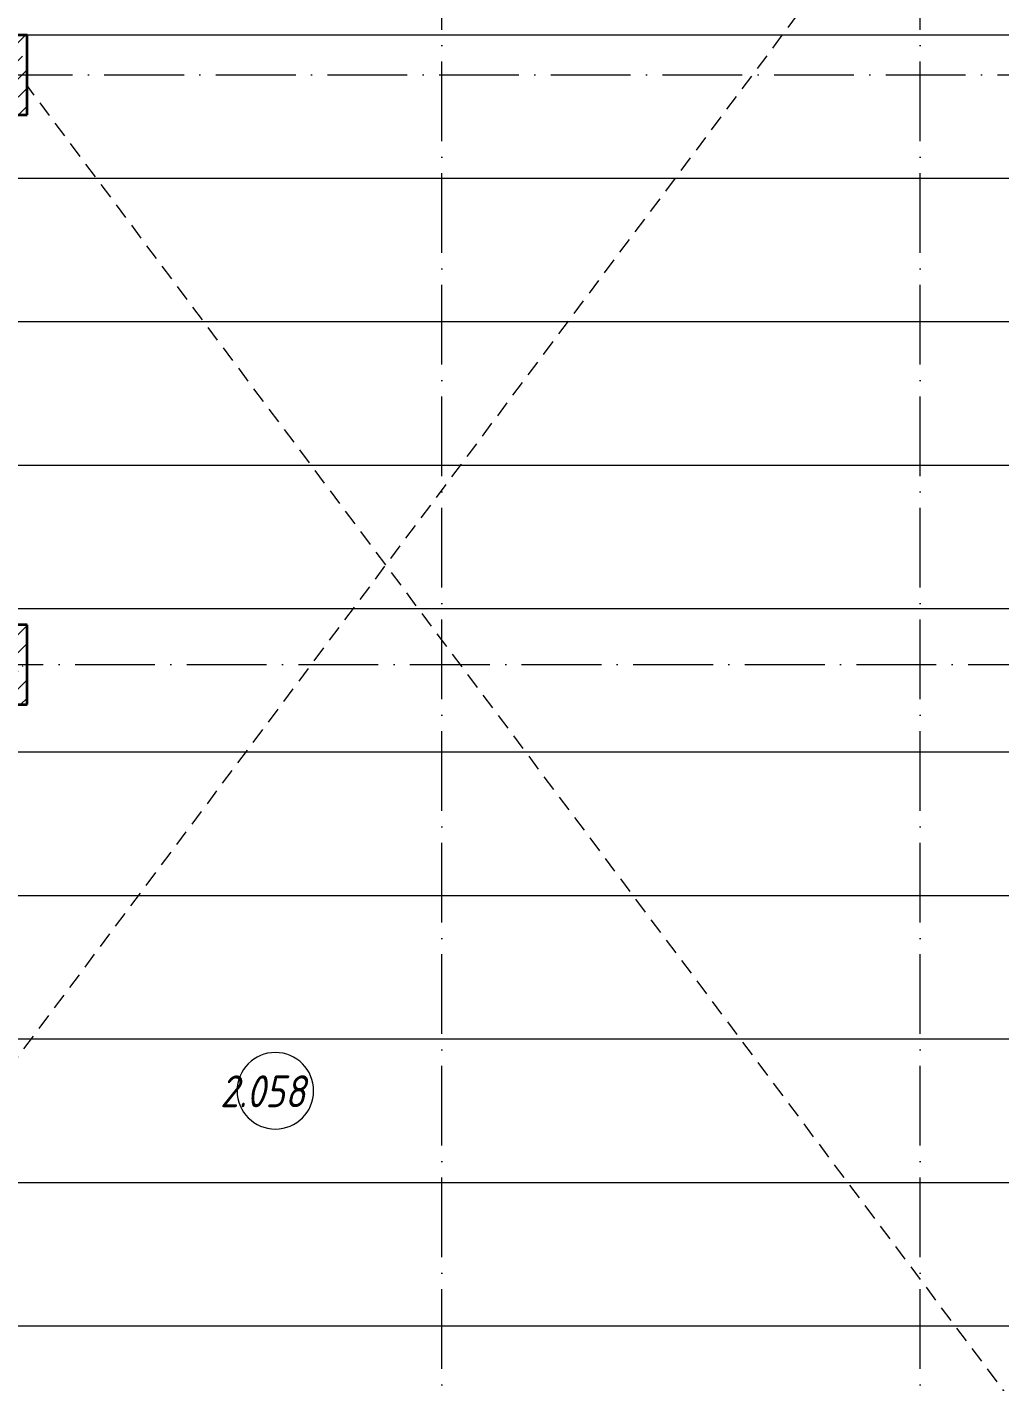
# Model space of a CAD drawing. Header units: millimetres. Extents: x -17017 to 628417, y -109036 to 199237.
# Drawn here: x 6730 to 12830, y -86115 to -77615 of the extents above; entities that cross this region are included whole.
import ezdxf

# ---------------------------------------------------------------- set-up
doc = ezdxf.new("R2010")
doc.units = ezdxf.units.MM
doc.linetypes.add('200_ШТРИХ_ш1п0_6_', pattern=[160, 100, -60])
doc.linetypes.add('50_200_ШТРИХ_1Т_ш5_п1_п1_', pattern=[700, 500, -100, 0, -100])
for name, color, linetype, lineweight in [('0-1', 7, 'Continuous', 5), ('0-2', 7, 'Continuous', 9), ('Контуры', 7, 'Continuous', 9), ('Линии подступенков', 7, 'Continuous', 9), ('Линии свеса', 7, 'Continuous', 9), ('Линии-1', 7, '200_ШТРИХ_ш1п0_6_', 9), ('Марки помещений', 7, 'Continuous', 9), ('Несущие колонны', 7, 'Continuous', 9), ('Несущие колонны-1', 7, 'Continuous', 35), ('Оси-2', 7, '50_200_ШТРИХ_1Т_ш5_п1_п1_', 9), ('стяжа', 7, 'Continuous', 30)]:
    doc.layers.add(name, color=color, linetype=linetype, lineweight=lineweight)
doc.layers.get('0-2').off()
doc.styles.add('ISOCPEUR_I_2', font='isocpeui.ttf', dxfattribs={"width": 0.85, "height": 2.3})

# ---------------------------------------------------------------- blocks, each defined once
blk = doc.blocks.new('ось2эт')
at = {"layer": 'Оси-2'}
for p, q in [((9329.9, -108435.9), (9329.9, -54635.1)), ((12329.9, -108435.9), (12329.9, -54635.1)), ((-12388.8, -77915.3), (18329.9, -77915.3)), ((2129.9, -81615.3), (18329.9, -81615.3))]:
    blk.add_line(p, q, dxfattribs=at)
blk = doc.blocks.new('BSC_Колонна _Прямоугольная - 500х700-V4-АИ2_02_План отделки стен 2-го этажа _Часть 2_')
at = {"layer": 'Несущие колонны'}
h = blk.add_hatch(dxfattribs=at)
h.set_pattern_fill('FP_9', color=256, style=0, pattern_type=2)
h.set_pattern_definition([(315, (-24600, 16450), (114.04925, 114.04925), []), (315, (-24600, 16335.95), (114.04925, 114.04925), [201.613, -40.323, 3.353, -36.97])])
h.paths.add_polyline_path([(-250, 350), (-250, -350), (250, -350), (250, 350)], flags=0)
at = {"layer": 'Несущие колонны-1'}
for p, q in [((250, 350), (-250, 350)), ((-250, 350), (-250, -350)), ((250, -350), (250, 350)), ((-250, -350), (250, -350))]:
    blk.add_line(p, q, dxfattribs=at)
blk = doc.blocks.new('BSC_Колонна _Прямоугольная - 500х700-V5-АИ2_02_План отделки стен 2-го этажа _Часть 2_')
at = {"layer": 'Несущие колонны'}
h = blk.add_hatch(dxfattribs=at)
h.set_pattern_fill('FP_10', color=256, style=0, pattern_type=2)
h.set_pattern_definition([(315, (-28300, 16450), (114.04925, 114.04925), []), (315, (-28300, 16335.95), (114.04925, 114.04925), [201.613, -40.323, 3.353, -36.97])])
h.paths.add_polyline_path([(-250, 350), (-250, -350), (250, -350), (250, 350)], flags=0)
at = {"layer": 'Несущие колонны-1'}
for p, q in [((250, 350), (-250, 350)), ((-250, 350), (-250, -350)), ((250, -350), (250, 350)), ((-250, -350), (250, -350))]:
    blk.add_line(p, q, dxfattribs=at)
blk = doc.blocks.new('0125-Р-ОО-Ш2-АР-о_23_10_2024_rvt-1-АИ2_02_План отделки стен 2-го этажа _Часть 2_')
at = {"layer": 'Контуры'}
blk.add_line((23700, 28550), (16800, 28550), dxfattribs=at)
at = {"layer": 'Линии подступенков'}
for p, q in [((23700, 28550), (16800, 28550)), ((23700, 27650), (16100, 27650)), ((23700, 26750), (16100, 26750)), ((23700, 25850), (16100, 25850)), ((23700, 24950), (16100, 24950)), ((23700, 24050), (16100, 24050)), ((23700, 23150), (16100, 23150)), ((23700, 22250), (16100, 22250)), ((23700, 21350), (16100, 21350)), ((23700, 20450), (16100, 20450))]:
    blk.add_line(p, q, dxfattribs=at)
at = {"layer": 'Линии свеса'}
for p, q in [((23700, 27650), (16100, 27650)), ((23700, 26750), (16100, 26750)), ((23700, 25850), (16100, 25850)), ((23700, 24950), (16100, 24950)), ((23700, 24050), (16100, 24050)), ((23700, 23150), (16100, 23150)), ((23700, 22250), (16100, 22250)), ((23700, 21350), (16100, 21350)), ((23700, 20450), (16100, 20450))]:
    blk.add_line(p, q, dxfattribs=at)
at = {"layer": 'Линии-1'}
for p, q in [((12659.8, 16680.5), (25650, 34050)), ((24990.2, 17282.2), (16800, 28233.5))]:
    blk.add_line(p, q, dxfattribs=at)
at = {"layer": '0-2', "rotation": 89.9999999999999}
for name, p in [('BSC_Колонна _Прямоугольная - 500х700-V5-АИ2_02_План отделки стен 2-го этажа _Часть 2_', (16450, 28300)), ('BSC_Колонна _Прямоугольная - 500х700-V4-АИ2_02_План отделки стен 2-го этажа _Часть 2_', (16450, 24600))]:
    blk.add_blockref(name, p, dxfattribs=at)
blk = doc.blocks.new('AI_Марка_Помещение_х1__Общий_E___ISO-2_1K_ - Номер-16210215-АИ2_02_План отделки стен 2-го этажа _Часть 2_')
at = {"layer": 'Марки помещений'}
for start, end in [(360, 180), (180, 360)]:
    blk.add_arc((0.039, 0.312), 2.4, start, end, dxfattribs=at)
blk = doc.blocks.new('2ч2эт')
at = {"layer": '0-1'}
blk.add_blockref('0125-Р-ОО-Ш2-АР-о_23_10_2024_rvt-1-АИ2_02_План отделки стен 2-го этажа _Часть 2_', (-10070.1, -106215.3), dxfattribs=at)
at = {"layer": 'Марки помещений', "xscale": 99.99999999999993, "yscale": 99.99999999999993, "zscale": 99.99999999999993}
blk.add_blockref('AI_Марка_Помещение_х1__Общий_E___ISO-2_1K_ - Номер-16210215-АИ2_02_План отделки стен 2-го этажа _Часть 2_', (8282.8, -84320), dxfattribs=at)
at = {"layer": 'Марки помещений', "insert": (7940.1, -84192.1), "char_height": 200, "width": 785.654, "attachment_point": 1, "style": 'ISOCPEUR_I_2'}
blk.add_mtext('2.058', dxfattribs=at)

msp = doc.modelspace()

# ---------------------------------------------------------------- block references
at = {"layer": 'стяжа'}
for name in ['ось2эт', '2ч2эт']:
    msp.add_blockref(name, (0, 0), dxfattribs=at)

doc.saveas('drawing.dxf')
